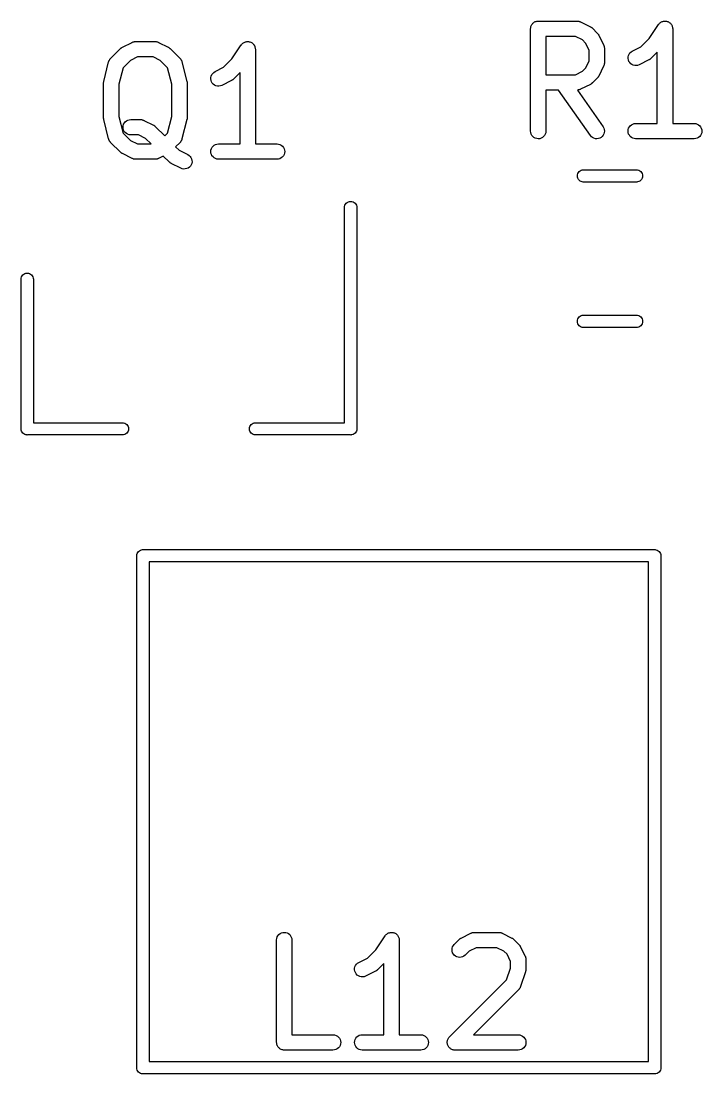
# Model space of a CAD drawing. Extents: x 85.9 to 159.2, y -122.9 to -78.6.
# Drawn here: x 100.31 to 106.96, y -88.96 to -78.68 of the extents above; entities that cross this region are included whole.
import ezdxf

# ---------------------------------------------------------------- set-up
doc = ezdxf.new("R2010")
doc.units = 0
doc.header["$MEASUREMENT"] = 0
doc.layers.add('BLACK', color=7, linetype='CONTINUOUS')

msp = doc.modelspace()

# ---------------------------------------------------------------- linework, layer by layer
at = {"layer": 'BLACK', "linetype": 'CONTINUOUS'}
for p, q in [((105.287, -78.7513), (105.288, -78.7443)), ((105.287, -78.7518), (105.287, -78.7513)), ((105.287, -78.7519), (105.287, -78.7518)), ((105.287, -78.7524), (105.287, -78.7519)), ((105.287, -78.7519), (105.287, -78.7519)), ((105.287, -79.7524), (105.287, -78.7524)), ((105.288, -78.7373), (105.289, -78.737)), ((105.288, -78.7443), (105.288, -78.7373)), ((105.289, -78.7368), (105.291, -78.7301)), ((105.289, -78.737), (105.289, -78.7368)), ((105.291, -78.7301), (105.293, -78.7233)), ((105.293, -78.7228), (105.296, -78.7166)), ((105.293, -78.7231), (105.293, -78.7228)), ((105.293, -78.7233), (105.293, -78.7231)), ((105.296, -78.7166), (105.3, -78.7104)), ((105.3, -78.71), (105.305, -78.7046)), ((105.3, -78.7102), (105.3, -78.71)), ((105.3, -78.7104), (105.3, -78.7102)), ((105.305, -78.7046), (105.309, -78.6992)), ((105.309, -78.6988), (105.315, -78.6944)), ((105.309, -78.699), (105.309, -78.6988)), ((105.309, -78.6992), (105.309, -78.699)), ((105.315, -78.6944), (105.32, -78.6899)), ((105.32, -78.6899), (105.321, -78.6898)), ((105.321, -78.6896), (105.327, -78.6864)), ((105.321, -78.6898), (105.321, -78.6896)), ((105.327, -78.6864), (105.333, -78.683)), ((105.333, -78.683), (105.334, -78.683)), ((105.334, -78.6828), (105.341, -78.6808)), ((105.334, -78.683), (105.334, -78.6828)), ((105.341, -78.6808), (105.347, -78.6788)), ((105.347, -78.6788), (105.348, -78.6788)), ((105.348, -78.6787), (105.355, -78.6781)), ((105.348, -78.6788), (105.348, -78.6787)), ((105.355, -78.6781), (105.362, -78.6774)), ((105.362, -78.6774), (105.743, -78.6774)), ((105.743, -78.6774), (105.744, -78.6774)), ((105.744, -78.6774), (105.746, -78.6776)), ((105.746, -78.6776), (105.748, -78.6776)), ((105.748, -78.6776), (105.753, -78.6784)), ((105.753, -78.6784), (105.758, -78.679)), ((105.758, -78.679), (105.761, -78.6797)), ((105.761, -78.6797), (105.763, -78.6801)), ((105.763, -78.6801), (105.768, -78.6819)), ((105.768, -78.6819), (105.772, -78.6834)), ((105.772, -78.6834), (105.774, -78.6845)), ((105.774, -78.6845), (105.776, -78.6853)), ((105.776, -78.6853), (105.872, -78.7329)), ((105.872, -78.7329), (105.873, -78.7334)), ((105.873, -78.7334), (105.876, -78.7357)), ((105.876, -78.7357), (105.88, -78.7377)), ((105.88, -78.7377), (105.882, -78.7397)), ((105.882, -78.7397), (105.885, -78.7414)), ((105.885, -78.7414), (105.888, -78.7443)), ((105.888, -78.7443), (105.891, -78.747)), ((105.891, -78.747), (105.939, -78.7946)), ((106.446, -78.8475), (106.538, -78.7108)), ((106.538, -78.7099), (106.543, -78.7045)), ((106.538, -78.71), (106.538, -78.7099)), ((106.538, -78.7108), (106.538, -78.71)), ((106.538, -78.71), (106.538, -78.71)), ((106.538, -78.71), (106.538, -78.71)), ((106.543, -78.7045), (106.548, -78.6988)), ((106.548, -78.6987), (106.553, -78.6942)), ((106.548, -78.6988), (106.548, -78.6987)), ((106.548, -78.6988), (106.548, -78.6988)), ((106.553, -78.6942), (106.559, -78.6896)), ((106.559, -78.6896), (106.566, -78.6861)), ((106.559, -78.6896), (106.559, -78.6896)), ((106.559, -78.6896), (106.559, -78.6896)), ((106.566, -78.6861), (106.572, -78.6828)), ((106.572, -78.6828), (106.579, -78.6808)), ((106.572, -78.6828), (106.572, -78.6828)), ((106.572, -78.6828), (106.572, -78.6828)), ((106.579, -78.6808), (106.586, -78.6787)), ((106.586, -78.6787), (106.593, -78.6781)), ((106.586, -78.6787), (106.586, -78.6787)), ((106.586, -78.6787), (106.586, -78.6787)), ((106.593, -78.6781), (106.601, -78.6774)), ((106.601, -78.6774), (106.601, -78.6774)), ((106.601, -78.6774), (106.608, -78.6781)), ((106.601, -78.6774), (106.601, -78.6774)), ((106.608, -78.6781), (106.615, -78.6789)), ((106.615, -78.6789), (106.615, -78.6789)), ((106.615, -78.6789), (106.615, -78.6789)), ((106.615, -78.6789), (106.622, -78.681)), ((106.622, -78.681), (106.629, -78.6832)), ((106.629, -78.6832), (106.629, -78.6833)), ((106.629, -78.6833), (106.629, -78.6833)), ((106.629, -78.6833), (106.635, -78.6866)), ((106.635, -78.6866), (106.642, -78.6902)), ((106.642, -78.6902), (106.642, -78.6902)), ((106.642, -78.6902), (106.642, -78.6903)), ((106.642, -78.6903), (106.647, -78.6946)), ((106.647, -78.6946), (106.653, -78.6995)), ((106.653, -78.6995), (106.653, -78.6996)), ((106.653, -78.6996), (106.653, -78.6996)), ((106.653, -78.6996), (106.658, -78.7052)), ((106.658, -78.7052), (106.662, -78.7109)), ((106.662, -78.7109), (106.662, -78.7109)), ((106.662, -78.7109), (106.663, -78.711)), ((106.663, -78.711), (106.666, -78.7174)), ((106.666, -78.7174), (106.669, -78.7238)), ((106.669, -78.7238), (106.669, -78.7239)), ((106.669, -78.7239), (106.669, -78.7239)), ((106.669, -78.7239), (106.671, -78.7306)), ((106.671, -78.7306), (106.674, -78.7378)), ((106.674, -78.7378), (106.674, -78.7379)), ((106.674, -78.7379), (106.674, -78.7379)), ((106.674, -78.7379), (106.674, -78.7452)), ((106.674, -78.7452), (106.675, -78.7524)), ((106.675, -78.7524), (106.675, -79.6774)), ((105.437, -78.8274), (105.437, -79.2012)), ((105.725, -78.8274), (105.437, -78.8274)), ((105.794, -78.8616), (105.725, -78.8274)), ((105.824, -78.892), (105.794, -78.8616)), ((105.939, -78.7946), (105.939, -78.7953)), ((105.939, -78.7953), (105.942, -78.7986)), ((105.942, -78.7986), (105.945, -78.8017)), ((105.945, -78.8017), (105.947, -78.8043)), ((105.947, -78.8043), (105.949, -78.8068)), ((105.949, -78.8068), (105.951, -78.8105)), ((105.951, -78.8105), (105.953, -78.8141)), ((105.953, -78.8141), (106, -78.9093)), ((106.365, -78.9288), (106.446, -78.8475)), ((101.185, -79.0422), (101.28, -78.947)), ((101.28, -78.947), (101.281, -78.9462)), ((101.281, -78.9462), (101.284, -78.9436)), ((101.284, -78.9436), (101.287, -78.9407)), ((101.287, -78.9407), (101.29, -78.939)), ((101.29, -78.939), (101.292, -78.9371)), ((101.292, -78.9371), (101.296, -78.9352)), ((101.296, -78.9352), (101.3, -78.9329)), ((101.3, -78.9329), (101.395, -78.8853)), ((101.395, -78.8853), (101.396, -78.8848)), ((101.396, -78.8848), (101.398, -78.8841)), ((101.398, -78.8841), (101.4, -78.883)), ((101.4, -78.883), (101.405, -78.8816)), ((101.405, -78.8816), (101.41, -78.8798)), ((101.41, -78.8798), (101.412, -78.8794)), ((101.412, -78.8794), (101.414, -78.8788)), ((101.414, -78.8788), (101.419, -78.8783)), ((101.419, -78.8783), (101.424, -78.8775)), ((101.424, -78.8775), (101.426, -78.8776)), ((101.426, -78.8776), (101.429, -78.8774)), ((101.429, -78.8774), (101.619, -78.8774)), ((101.619, -78.8774), (101.62, -78.8774)), ((101.62, -78.8774), (101.622, -78.8776)), ((101.622, -78.8776), (101.624, -78.8776)), ((101.624, -78.8776), (101.63, -78.8784)), ((101.63, -78.8784), (101.635, -78.879)), ((101.635, -78.879), (101.637, -78.8797)), ((101.637, -78.8797), (101.639, -78.8801)), ((101.639, -78.8801), (101.644, -78.8819)), ((101.644, -78.8819), (101.649, -78.8834)), ((101.649, -78.8834), (101.651, -78.8845)), ((101.651, -78.8845), (101.653, -78.8853)), ((101.653, -78.8853), (101.748, -78.9329)), ((101.748, -78.9329), (101.749, -78.9334)), ((101.749, -78.9334), (101.752, -78.9357)), ((101.752, -78.9357), (101.756, -78.9377)), ((101.756, -78.9377), (101.758, -78.9397)), ((101.758, -78.9397), (101.761, -78.9414)), ((101.761, -78.9414), (101.764, -78.9443)), ((101.764, -78.9443), (101.767, -78.947)), ((101.767, -78.947), (101.863, -79.0422)), ((102.37, -79.0475), (102.461, -78.9108)), ((102.461, -78.9108), (102.462, -78.91)), ((102.462, -78.9099), (102.467, -78.9043)), ((102.462, -78.91), (102.462, -78.9099)), ((102.462, -78.91), (102.462, -78.91)), ((102.462, -78.91), (102.462, -78.91)), ((102.467, -78.9043), (102.471, -78.8988)), ((102.471, -78.8987), (102.477, -78.894)), ((102.471, -78.8988), (102.471, -78.8987)), ((102.471, -78.8988), (102.471, -78.8988)), ((102.477, -78.894), (102.483, -78.8896)), ((102.483, -78.8896), (102.49, -78.886)), ((102.483, -78.8896), (102.483, -78.8896)), ((102.483, -78.8896), (102.483, -78.8896)), ((102.49, -78.886), (102.496, -78.8828)), ((102.496, -78.8828), (102.503, -78.8807)), ((102.496, -78.8828), (102.496, -78.8828)), ((102.496, -78.8828), (102.496, -78.8828)), ((102.503, -78.8807), (102.51, -78.8787)), ((102.51, -78.8787), (102.517, -78.878)), ((102.51, -78.8787), (102.51, -78.8787)), ((102.51, -78.8787), (102.51, -78.8787)), ((102.517, -78.878), (102.524, -78.8774)), ((102.524, -78.8774), (102.524, -78.8774)), ((102.524, -78.8774), (102.532, -78.8782)), ((102.524, -78.8774), (102.524, -78.8774)), ((102.532, -78.8782), (102.539, -78.8789)), ((102.539, -78.8789), (102.539, -78.8789)), ((102.539, -78.8789), (102.539, -78.8789)), ((102.539, -78.8789), (102.546, -78.8812)), ((102.546, -78.8812), (102.553, -78.8832)), ((102.553, -78.8832), (102.553, -78.8833)), ((102.553, -78.8833), (102.553, -78.8833)), ((102.553, -78.8833), (102.56, -78.8868)), ((102.56, -78.8868), (102.566, -78.8902)), ((102.566, -78.8902), (102.566, -78.8902)), ((102.566, -78.8902), (102.566, -78.8903)), ((102.566, -78.8903), (102.571, -78.8949)), ((102.571, -78.8949), (102.577, -78.8995)), ((102.577, -78.8995), (102.577, -78.8996)), ((102.577, -78.8996), (102.577, -78.8996)), ((102.577, -78.8996), (102.582, -78.9056)), ((102.582, -78.9056), (102.586, -78.9109)), ((102.586, -78.9109), (102.586, -78.9109)), ((102.586, -78.9109), (102.586, -78.911)), ((102.586, -78.911), (102.59, -78.9179)), ((102.59, -78.9179), (102.593, -78.9238)), ((102.593, -78.9238), (102.593, -78.9239)), ((102.593, -78.9239), (102.593, -78.9239)), ((102.593, -78.9239), (102.595, -78.931)), ((102.595, -78.931), (102.597, -78.9378)), ((102.597, -78.9378), (102.597, -78.9379)), ((102.597, -78.9379), (102.597, -78.9379)), ((102.597, -78.9379), (102.598, -78.945)), ((102.598, -78.945), (102.599, -78.9524)), ((102.599, -78.9524), (102.599, -79.8774)), ((105.858, -78.9606), (105.824, -78.892)), ((105.858, -79.068), (105.858, -78.9606)), ((106, -78.9093), (106.001, -78.9103)), ((106.001, -78.9103), (106.002, -78.9123)), ((106.002, -78.9123), (106.003, -78.9143)), ((106.003, -78.9143), (106.004, -78.9192)), ((106.004, -78.9192), (106.006, -78.924)), ((106.006, -78.924), (106.006, -78.9262)), ((106.006, -78.9262), (106.007, -78.9283)), ((106.007, -78.9283), (106.007, -78.9334)), ((106.007, -78.9334), (106.008, -78.9385)), ((106.008, -78.9385), (106.008, -78.9407)), ((106.008, -78.9407), (106.008, -78.9429)), ((106.008, -78.9429), (106.008, -79.0857)), ((106.268, -78.9788), (106.281, -78.971)), ((106.281, -78.971), (106.365, -78.9288)), ((101.166, -79.076), (101.167, -79.0713)), ((101.167, -79.0713), (101.169, -79.0664)), ((101.169, -79.0664), (101.17, -79.0644)), ((101.17, -79.0644), (101.171, -79.0623)), ((101.171, -79.0623), (101.173, -79.058)), ((101.173, -79.058), (101.176, -79.0535)), ((101.176, -79.0535), (101.177, -79.0518)), ((101.177, -79.0518), (101.178, -79.0499)), ((101.178, -79.0499), (101.182, -79.0461)), ((101.182, -79.0461), (101.185, -79.0422)), ((101.378, -79.0616), (101.306, -79.1336)), ((101.446, -79.0274), (101.378, -79.0616)), ((101.601, -79.0274), (101.446, -79.0274)), ((101.67, -79.0616), (101.601, -79.0274)), ((101.742, -79.1336), (101.67, -79.0616)), ((101.863, -79.0422), (101.863, -79.0429)), ((101.863, -79.0429), (101.866, -79.0469)), ((101.866, -79.0469), (101.87, -79.0507)), ((101.87, -79.0507), (101.871, -79.0526)), ((101.871, -79.0526), (101.872, -79.0544)), ((101.872, -79.0544), (101.875, -79.0589)), ((101.875, -79.0589), (101.877, -79.0633)), ((101.877, -79.0633), (101.878, -79.0654)), ((101.878, -79.0654), (101.879, -79.0674)), ((101.879, -79.0674), (101.881, -79.0723)), ((101.881, -79.0723), (101.882, -79.077)), ((102.289, -79.1288), (102.37, -79.0475)), ((105.824, -79.1365), (105.858, -79.068)), ((106.239, -79.043), (106.24, -79.0284)), ((106.242, -79.0575), (106.239, -79.043)), ((106.24, -79.0284), (106.243, -79.0141)), ((106.247, -79.0712), (106.242, -79.0575)), ((106.243, -79.0141), (106.249, -79.0008)), ((106.255, -79.0836), (106.247, -79.0712)), ((106.249, -79.0008), (106.258, -78.9889)), ((106.258, -78.9889), (106.268, -78.9788)), ((106.443, -79.0576), (106.348, -79.1052)), ((106.447, -79.0553), (106.443, -79.0576)), ((106.45, -79.0534), (106.447, -79.0553)), ((106.453, -79.0514), (106.45, -79.0534)), ((106.455, -79.0498), (106.453, -79.0514)), ((106.459, -79.0469), (106.455, -79.0498)), ((106.462, -79.0442), (106.459, -79.0469)), ((106.463, -79.0435), (106.462, -79.0442)), ((106.525, -78.9811), (106.463, -79.0435)), ((106.525, -79.6774), (106.525, -78.9811)), ((101.118, -79.2675), (101.165, -79.077)), ((101.165, -79.077), (101.166, -79.076)), ((101.306, -79.1336), (101.265, -79.2949)), ((101.782, -79.2949), (101.742, -79.1336)), ((101.882, -79.077), (101.93, -79.2675)), ((102.192, -79.1788), (102.205, -79.171)), ((102.205, -79.171), (102.289, -79.1288)), ((105.725, -79.2012), (105.794, -79.1669)), ((105.794, -79.1669), (105.824, -79.1365)), ((106, -79.1193), (105.953, -79.2145)), ((106.001, -79.1172), (106, -79.1193)), ((106.002, -79.1153), (106.001, -79.1172)), ((106.004, -79.1104), (106.002, -79.1153)), ((106.006, -79.1056), (106.004, -79.1104)), ((106.007, -79.1013), (106.006, -79.1034)), ((106.006, -79.1034), (106.006, -79.1056)), ((106.008, -79.0912), (106.007, -79.0962)), ((106.007, -79.0962), (106.007, -79.1013)), ((106.008, -79.0857), (106.008, -79.0868)), ((106.008, -79.0868), (106.008, -79.089)), ((106.008, -79.089), (106.008, -79.0912)), ((106.265, -79.0943), (106.255, -79.0836)), ((106.277, -79.1029), (106.265, -79.0943)), ((106.29, -79.109), (106.277, -79.1029)), ((106.304, -79.1124), (106.29, -79.109)), ((106.319, -79.113), (106.304, -79.1124)), ((106.333, -79.1107), (106.319, -79.113)), ((106.347, -79.1056), (106.333, -79.1107)), ((106.348, -79.1052), (106.347, -79.1056)), ((101.116, -79.2761), (101.117, -79.2701)), ((101.116, -79.282), (101.116, -79.2761)), ((101.117, -79.2701), (101.118, -79.2688)), ((101.118, -79.2688), (101.118, -79.2675)), ((101.93, -79.2675), (101.93, -79.2685)), ((101.93, -79.2685), (101.93, -79.2699)), ((101.93, -79.2699), (101.931, -79.2711)), ((101.931, -79.2711), (101.931, -79.2771)), ((101.931, -79.2771), (101.932, -79.283)), ((102.163, -79.243), (102.164, -79.2284)), ((102.166, -79.2575), (102.163, -79.243)), ((102.164, -79.2284), (102.167, -79.2141)), ((102.171, -79.2712), (102.166, -79.2575)), ((102.167, -79.2141), (102.173, -79.2008)), ((102.178, -79.2836), (102.171, -79.2712)), ((102.173, -79.2008), (102.182, -79.1889)), ((102.182, -79.1889), (102.192, -79.1788)), ((102.367, -79.2576), (102.272, -79.3052)), ((102.37, -79.2553), (102.367, -79.2576)), ((102.374, -79.2534), (102.37, -79.2553)), ((102.377, -79.2514), (102.374, -79.2534)), ((102.379, -79.2498), (102.377, -79.2514)), ((102.382, -79.2469), (102.379, -79.2498)), ((102.386, -79.2442), (102.382, -79.2469)), ((102.449, -79.1811), (102.386, -79.2435)), ((102.386, -79.2435), (102.386, -79.2442)), ((102.449, -79.8774), (102.449, -79.1811)), ((105.437, -79.2012), (105.725, -79.2012)), ((105.939, -79.234), (105.891, -79.2816)), ((105.941, -79.2307), (105.939, -79.234)), ((105.944, -79.2277), (105.941, -79.2307)), ((105.946, -79.2251), (105.944, -79.2277)), ((105.948, -79.2227), (105.946, -79.2251)), ((105.95, -79.219), (105.948, -79.2227)), ((105.952, -79.2154), (105.95, -79.219)), ((105.953, -79.2145), (105.952, -79.2154)), ((101.115, -79.2847), (101.116, -79.2833)), ((101.115, -79.2857), (101.115, -79.2847)), ((101.115, -79.619), (101.115, -79.2857)), ((101.116, -79.2833), (101.116, -79.282)), ((101.265, -79.2949), (101.265, -79.6098)), ((101.782, -79.6098), (101.782, -79.2949)), ((101.932, -79.283), (101.932, -79.2844)), ((101.932, -79.2844), (101.932, -79.2857)), ((101.932, -79.2857), (101.932, -79.619)), ((102.188, -79.2943), (102.178, -79.2836)), ((102.2, -79.3029), (102.188, -79.2943)), ((102.214, -79.309), (102.2, -79.3029)), ((102.228, -79.3124), (102.214, -79.309)), ((102.242, -79.313), (102.228, -79.3124)), ((102.257, -79.3107), (102.242, -79.313)), ((102.271, -79.3056), (102.257, -79.3107)), ((102.272, -79.3052), (102.271, -79.3056)), ((105.561, -79.3512), (105.437, -79.3512)), ((105.437, -79.3512), (105.437, -79.7524)), ((105.872, -79.7954), (105.561, -79.3512)), ((105.745, -79.351), (105.744, -79.3511)), ((105.744, -79.3511), (105.995, -79.7094)), ((105.747, -79.3511), (105.745, -79.351)), ((105.752, -79.3503), (105.747, -79.3511)), ((105.757, -79.3498), (105.752, -79.3503)), ((105.76, -79.3491), (105.757, -79.3498)), ((105.762, -79.3488), (105.76, -79.3491)), ((105.767, -79.347), (105.762, -79.3488)), ((105.771, -79.3455), (105.767, -79.347)), ((105.773, -79.3445), (105.771, -79.3455)), ((105.775, -79.3437), (105.773, -79.3445)), ((105.776, -79.3433), (105.775, -79.3437)), ((105.872, -79.2957), (105.776, -79.3433)), ((105.875, -79.2934), (105.872, -79.2957)), ((105.879, -79.2915), (105.875, -79.2934)), ((105.881, -79.2895), (105.879, -79.2915)), ((105.884, -79.2879), (105.881, -79.2895)), ((105.887, -79.285), (105.884, -79.2879)), ((105.89, -79.2823), (105.887, -79.285)), ((105.891, -79.2816), (105.89, -79.2823)), ((101.116, -79.6204), (101.115, -79.619)), ((101.116, -79.6217), (101.116, -79.6204)), ((101.116, -79.6276), (101.116, -79.6217)), ((101.117, -79.6336), (101.116, -79.6276)), ((101.117, -79.6349), (101.117, -79.6336)), ((101.117, -79.6362), (101.117, -79.6349)), ((101.118, -79.6372), (101.117, -79.6362)), ((101.165, -79.8277), (101.118, -79.6372)), ((101.265, -79.6098), (101.306, -79.7712)), ((101.307, -79.6992), (101.312, -79.6852)), ((101.312, -79.6852), (101.319, -79.6723)), ((101.319, -79.6723), (101.328, -79.6611)), ((101.328, -79.6611), (101.339, -79.6518)), ((101.339, -79.6518), (101.352, -79.6449)), ((101.352, -79.6449), (101.366, -79.6407)), ((101.366, -79.6407), (101.381, -79.6393)), ((101.381, -79.6393), (101.476, -79.6393)), ((101.476, -79.6393), (101.477, -79.6393)), ((101.477, -79.6393), (101.479, -79.6395)), ((101.479, -79.6395), (101.482, -79.6395)), ((101.482, -79.6395), (101.487, -79.6404)), ((101.487, -79.6404), (101.492, -79.6409)), ((101.492, -79.6409), (101.494, -79.6416)), ((101.494, -79.6416), (101.496, -79.642)), ((101.496, -79.642), (101.501, -79.6438)), ((101.501, -79.6438), (101.506, -79.6453)), ((101.506, -79.6453), (101.508, -79.6464)), ((101.508, -79.6464), (101.51, -79.6472)), ((101.51, -79.6472), (101.605, -79.6948)), ((101.742, -79.7712), (101.782, -79.6098)), ((101.93, -79.6372), (101.882, -79.8277)), ((101.931, -79.6346), (101.93, -79.6359)), ((101.93, -79.6359), (101.93, -79.6372)), ((101.932, -79.6228), (101.931, -79.6287)), ((101.931, -79.6287), (101.931, -79.6346)), ((101.932, -79.619), (101.932, -79.6201)), ((101.932, -79.6201), (101.932, -79.6214)), ((101.932, -79.6214), (101.932, -79.6228)), ((106.261, -79.6992), (106.273, -79.6899)), ((106.273, -79.6899), (106.286, -79.683)), ((106.286, -79.683), (106.3, -79.6788)), ((106.3, -79.6788), (106.314, -79.6774)), ((106.314, -79.6774), (106.525, -79.6774)), ((106.675, -79.6774), (106.886, -79.6774)), ((106.886, -79.6774), (106.887, -79.6774)), ((106.887, -79.6774), (106.901, -79.679)), ((106.901, -79.679), (106.915, -79.6834)), ((106.915, -79.6834), (106.928, -79.6905)), ((106.928, -79.6905), (106.939, -79.6999)), ((101.306, -79.7138), (101.307, -79.6992)), ((101.307, -79.7283), (101.306, -79.7138)), ((101.306, -79.7712), (101.378, -79.8431)), ((101.311, -79.7424), (101.307, -79.7283)), ((101.318, -79.7554), (101.311, -79.7424)), ((101.327, -79.7668), (101.318, -79.7554)), ((101.339, -79.7762), (101.327, -79.7668)), ((101.351, -79.7832), (101.339, -79.7762)), ((101.365, -79.7876), (101.351, -79.7832)), ((101.38, -79.7893), (101.365, -79.7876)), ((101.381, -79.7893), (101.38, -79.7893)), ((101.458, -79.7893), (101.381, -79.7893)), ((101.527, -79.8235), (101.458, -79.7893)), ((101.605, -79.6948), (101.606, -79.6953)), ((101.606, -79.6953), (101.609, -79.6976)), ((101.609, -79.6976), (101.613, -79.6996)), ((101.613, -79.6996), (101.616, -79.7016)), ((101.616, -79.7016), (101.618, -79.7033)), ((101.618, -79.7033), (101.621, -79.7062)), ((101.621, -79.7062), (101.624, -79.7089)), ((101.624, -79.7089), (101.714, -79.7987)), ((101.714, -79.7987), (101.742, -79.7712)), ((105.288, -79.7669), (105.287, -79.7524)), ((105.293, -79.781), (105.288, -79.7669)), ((105.299, -79.7939), (105.293, -79.781)), ((105.309, -79.8052), (105.299, -79.7939)), ((105.424, -79.7948), (105.414, -79.806)), ((105.431, -79.7819), (105.424, -79.7948)), ((105.435, -79.768), (105.431, -79.7819)), ((105.437, -79.7534), (105.435, -79.768)), ((105.437, -79.7524), (105.437, -79.7534)), ((105.996, -79.7932), (105.987, -79.8047)), ((105.995, -79.7094), (105.995, -79.7102)), ((105.995, -79.7102), (106.002, -79.7231)), ((106.003, -79.7802), (105.996, -79.7932)), ((106.002, -79.7231), (106.007, -79.7371)), ((106.007, -79.7662), (106.003, -79.7802)), ((106.007, -79.7371), (106.008, -79.7516)), ((106.008, -79.7516), (106.007, -79.7662)), ((106.239, -79.7519), (106.241, -79.7373)), ((106.241, -79.7664), (106.239, -79.7519)), ((106.241, -79.7373), (106.245, -79.7233)), ((106.245, -79.7805), (106.241, -79.7664)), ((106.245, -79.7233), (106.252, -79.7104)), ((106.252, -79.7934), (106.245, -79.7805)), ((106.252, -79.7104), (106.261, -79.6992)), ((106.261, -79.8049), (106.252, -79.7934)), ((106.939, -79.6999), (106.948, -79.7113)), ((106.948, -79.7943), (106.939, -79.8056)), ((106.948, -79.7113), (106.955, -79.7243)), ((106.955, -79.7814), (106.948, -79.7943)), ((106.955, -79.7243), (106.959, -79.7383)), ((106.959, -79.7675), (106.955, -79.7814)), ((106.959, -79.7383), (106.961, -79.7529)), ((106.961, -79.7529), (106.959, -79.7675)), ((101.167, -79.8325), (101.165, -79.8277)), ((101.168, -79.8374), (101.167, -79.8325)), ((101.169, -79.8394), (101.168, -79.8374)), ((101.17, -79.8415), (101.169, -79.8394)), ((101.173, -79.8459), (101.17, -79.8415)), ((101.175, -79.8504), (101.173, -79.8459)), ((101.177, -79.8521), (101.175, -79.8504)), ((101.178, -79.8541), (101.177, -79.8521)), ((101.181, -79.8578), (101.178, -79.8541)), ((101.184, -79.8618), (101.181, -79.8578)), ((101.185, -79.8626), (101.184, -79.8618)), ((101.28, -79.9578), (101.185, -79.8626)), ((101.378, -79.8431), (101.446, -79.8774)), ((101.446, -79.8774), (101.581, -79.8774)), ((101.581, -79.8774), (101.527, -79.8235)), ((101.863, -79.8626), (101.82, -79.9048)), ((101.866, -79.8586), (101.863, -79.8626)), ((101.869, -79.8549), (101.866, -79.8586)), ((101.87, -79.853), (101.869, -79.8549)), ((101.872, -79.8512), (101.87, -79.853)), ((101.874, -79.8468), (101.872, -79.8512)), ((101.877, -79.8424), (101.874, -79.8468)), ((101.878, -79.8403), (101.877, -79.8424)), ((101.879, -79.8383), (101.878, -79.8403)), ((101.88, -79.8335), (101.879, -79.8383)), ((101.882, -79.8287), (101.88, -79.8335)), ((101.882, -79.8277), (101.882, -79.8287)), ((102.185, -79.8992), (102.197, -79.8899)), ((102.197, -79.8899), (102.21, -79.883)), ((102.21, -79.883), (102.224, -79.8788)), ((102.224, -79.8788), (102.238, -79.8774)), ((102.238, -79.8774), (102.449, -79.8774)), ((102.599, -79.8774), (102.81, -79.8774)), ((102.81, -79.8774), (102.811, -79.8774)), ((102.811, -79.8774), (102.825, -79.879)), ((102.825, -79.879), (102.839, -79.8834)), ((102.839, -79.8834), (102.852, -79.8905)), ((102.852, -79.8905), (102.863, -79.8999)), ((105.32, -79.8146), (105.309, -79.8052)), ((105.333, -79.8215), (105.32, -79.8146)), ((105.347, -79.8258), (105.333, -79.8215)), ((105.361, -79.8274), (105.347, -79.8258)), ((105.376, -79.8261), (105.361, -79.8274)), ((105.39, -79.8219), (105.376, -79.8261)), ((105.403, -79.8151), (105.39, -79.8219)), ((105.414, -79.806), (105.403, -79.8151)), ((105.881, -79.8065), (105.872, -79.7954)), ((105.893, -79.8156), (105.881, -79.8065)), ((105.906, -79.8222), (105.893, -79.8156)), ((105.92, -79.8262), (105.906, -79.8222)), ((105.935, -79.8274), (105.92, -79.8262)), ((105.949, -79.8257), (105.935, -79.8274)), ((105.963, -79.8212), (105.949, -79.8257)), ((105.976, -79.8141), (105.963, -79.8212)), ((105.987, -79.8047), (105.976, -79.8141)), ((106.272, -79.8143), (106.261, -79.8049)), ((106.285, -79.8213), (106.272, -79.8143)), ((106.299, -79.8257), (106.285, -79.8213)), ((106.313, -79.8274), (106.299, -79.8257)), ((106.314, -79.8274), (106.313, -79.8274)), ((106.886, -79.8274), (106.314, -79.8274)), ((106.9, -79.826), (106.886, -79.8274)), ((106.914, -79.8217), (106.9, -79.826)), ((106.927, -79.8148), (106.914, -79.8217)), ((106.939, -79.8056), (106.927, -79.8148)), ((101.284, -79.9605), (101.28, -79.9578)), ((101.287, -79.9634), (101.284, -79.9605)), ((101.289, -79.9651), (101.287, -79.9634)), ((101.292, -79.9671), (101.289, -79.9651)), ((101.295, -79.9691), (101.292, -79.9671)), ((101.299, -79.9714), (101.295, -79.9691)), ((101.3, -79.9718), (101.299, -79.9714)), ((101.395, -80.0195), (101.3, -79.9718)), ((101.699, -79.996), (101.653, -80.0195)), ((101.756, -80.053), (101.699, -79.996)), ((101.82, -79.9048), (101.854, -79.9384)), ((101.854, -79.9384), (101.938, -79.9805)), ((101.938, -79.9805), (101.939, -79.981)), ((101.939, -79.981), (101.952, -79.989)), ((101.952, -79.989), (101.962, -79.9992)), ((101.962, -79.9992), (101.97, -80.0112)), ((102.163, -79.9519), (102.165, -79.9373)), ((102.164, -79.9664), (102.163, -79.9519)), ((102.169, -79.9805), (102.164, -79.9664)), ((102.165, -79.9373), (102.169, -79.9233)), ((102.169, -79.9233), (102.176, -79.9104)), ((102.175, -79.9934), (102.169, -79.9805)), ((102.185, -80.0049), (102.175, -79.9934)), ((102.176, -79.9104), (102.185, -79.8992)), ((102.872, -79.9943), (102.862, -80.0056)), ((102.863, -79.8999), (102.872, -79.9113)), ((102.872, -79.9113), (102.879, -79.9243)), ((102.879, -79.9814), (102.872, -79.9943)), ((102.879, -79.9243), (102.883, -79.9383)), ((102.883, -79.9675), (102.879, -79.9814)), ((102.883, -79.9383), (102.885, -79.9529)), ((102.885, -79.9529), (102.883, -79.9675)), ((101.397, -80.0203), (101.395, -80.0195)), ((101.399, -80.0213), (101.397, -80.0203)), ((101.404, -80.0229), (101.399, -80.0213)), ((101.409, -80.0247), (101.404, -80.0229)), ((101.411, -80.0251), (101.409, -80.0247)), ((101.413, -80.0257), (101.411, -80.0251)), ((101.418, -80.0263), (101.413, -80.0257)), ((101.423, -80.0272), (101.418, -80.0263)), ((101.425, -80.0271), (101.423, -80.0272)), ((101.428, -80.0274), (101.425, -80.0271)), ((101.429, -80.0274), (101.428, -80.0274)), ((101.619, -80.0274), (101.429, -80.0274)), ((101.621, -80.0272), (101.619, -80.0274)), ((101.623, -80.0273), (101.621, -80.0272)), ((101.629, -80.0265), (101.623, -80.0273)), ((101.634, -80.026), (101.629, -80.0265)), ((101.636, -80.0253), (101.634, -80.026)), ((101.638, -80.025), (101.636, -80.0253)), ((101.643, -80.0232), (101.638, -80.025)), ((101.648, -80.0217), (101.643, -80.0232)), ((101.65, -80.0207), (101.648, -80.0217)), ((101.652, -80.0199), (101.65, -80.0207)), ((101.653, -80.0195), (101.652, -80.0199)), ((101.76, -80.0557), (101.756, -80.053)), ((101.763, -80.0586), (101.76, -80.0557)), ((101.765, -80.0603), (101.763, -80.0586)), ((101.768, -80.0623), (101.765, -80.0603)), ((101.772, -80.0643), (101.768, -80.0623)), ((101.775, -80.0666), (101.772, -80.0643)), ((101.776, -80.0671), (101.775, -80.0666)), ((101.871, -80.1147), (101.776, -80.0671)), ((101.964, -80.094), (101.954, -80.1045)), ((101.972, -80.0816), (101.964, -80.094)), ((101.97, -80.0112), (101.976, -80.0246)), ((101.977, -80.068), (101.972, -80.0816)), ((101.976, -80.0246), (101.979, -80.039)), ((101.98, -80.0536), (101.977, -80.068)), ((101.979, -80.039), (101.98, -80.0536)), ((102.196, -80.0143), (102.185, -80.0049)), ((102.209, -80.0213), (102.196, -80.0143)), ((102.223, -80.0257), (102.209, -80.0213)), ((102.237, -80.0274), (102.223, -80.0257)), ((102.238, -80.0274), (102.237, -80.0274)), ((102.81, -80.0274), (102.238, -80.0274)), ((102.824, -80.026), (102.81, -80.0274)), ((102.838, -80.0217), (102.824, -80.026)), ((102.851, -80.0148), (102.838, -80.0217)), ((102.862, -80.0056), (102.851, -80.0148)), ((101.885, -80.1199), (101.871, -80.1147)), ((101.899, -80.1224), (101.885, -80.1199)), ((101.914, -80.1221), (101.899, -80.1224)), ((101.928, -80.1189), (101.914, -80.1221)), ((101.942, -80.1129), (101.928, -80.1189)), ((101.954, -80.1045), (101.942, -80.1129)), ((105.744, -80.19), (105.745, -80.1782)), ((105.745, -80.2018), (105.744, -80.19)), ((105.745, -80.1782), (105.748, -80.1669)), ((105.748, -80.2131), (105.745, -80.2018)), ((105.748, -80.1669), (105.754, -80.1565)), ((105.754, -80.1565), (105.761, -80.1474)), ((105.761, -80.1474), (105.77, -80.1399)), ((105.77, -80.1399), (105.781, -80.1343)), ((105.781, -80.1343), (105.792, -80.1309)), ((105.792, -80.1309), (105.801, -80.13)), ((105.801, -80.13), (106.324, -80.13)), ((106.324, -80.13), (106.333, -80.1309)), ((106.333, -80.1309), (106.344, -80.1343)), ((106.344, -80.1343), (106.355, -80.1399)), ((106.355, -80.1399), (106.364, -80.1474)), ((106.364, -80.1474), (106.371, -80.1565)), ((106.371, -80.1565), (106.377, -80.1669)), ((106.377, -80.1669), (106.38, -80.1782)), ((106.38, -80.2018), (106.377, -80.2131)), ((106.38, -80.1782), (106.381, -80.19)), ((106.381, -80.19), (106.38, -80.2018)), ((105.754, -80.2235), (105.748, -80.2131)), ((105.761, -80.2326), (105.754, -80.2235)), ((105.77, -80.2401), (105.761, -80.2326)), ((105.781, -80.2457), (105.77, -80.2401)), ((105.792, -80.2491), (105.781, -80.2457)), ((105.801, -80.25), (105.792, -80.2491)), ((106.324, -80.25), (105.801, -80.25)), ((106.333, -80.2491), (106.324, -80.25)), ((106.344, -80.2457), (106.333, -80.2491)), ((106.355, -80.2401), (106.344, -80.2457)), ((106.364, -80.2326), (106.355, -80.2401)), ((106.371, -80.2235), (106.364, -80.2326)), ((106.377, -80.2131), (106.371, -80.2235)), ((103.47, -80.4971), (103.471, -80.4882)), ((103.47, -82.6), (103.47, -80.4971)), ((103.471, -80.4882), (103.474, -80.4769)), ((103.474, -80.4769), (103.48, -80.4665)), ((103.48, -80.4665), (103.487, -80.4574)), ((103.487, -80.4574), (103.497, -80.4499)), ((103.497, -80.4499), (103.507, -80.4443)), ((103.507, -80.4443), (103.518, -80.4409)), ((103.518, -80.4409), (103.53, -80.4397)), ((103.53, -80.4397), (103.542, -80.4409)), ((103.542, -80.4409), (103.553, -80.4443)), ((103.553, -80.4443), (103.563, -80.4499)), ((103.563, -80.4499), (103.573, -80.4574)), ((103.573, -80.4574), (103.58, -80.4665)), ((103.58, -80.4665), (103.586, -80.4769)), ((103.586, -80.4769), (103.589, -80.4882)), ((103.589, -80.4882), (103.59, -80.4971)), ((103.59, -80.4971), (103.59, -82.6571)), ((100.31, -81.1971), (100.311, -81.1882)), ((100.31, -82.6571), (100.31, -81.1971)), ((100.311, -81.1882), (100.314, -81.1769)), ((100.314, -81.1769), (100.32, -81.1665)), ((100.32, -81.1665), (100.327, -81.1574)), ((100.327, -81.1574), (100.337, -81.1499)), ((100.337, -81.1499), (100.347, -81.1443)), ((100.347, -81.1443), (100.358, -81.1409)), ((100.358, -81.1409), (100.37, -81.1397)), ((100.37, -81.1397), (100.382, -81.1409)), ((100.382, -81.1409), (100.393, -81.1443)), ((100.393, -81.1443), (100.403, -81.1499)), ((100.403, -81.1499), (100.413, -81.1574)), ((100.413, -81.1574), (100.42, -81.1665)), ((100.42, -81.1665), (100.426, -81.1769)), ((100.426, -81.1769), (100.429, -81.1882)), ((100.429, -81.1882), (100.43, -81.1971)), ((100.43, -81.1971), (100.43, -82.6)), ((105.744, -81.61), (105.745, -81.5982)), ((105.745, -81.6218), (105.744, -81.61)), ((105.745, -81.5982), (105.748, -81.5869)), ((105.748, -81.6331), (105.745, -81.6218)), ((105.748, -81.5869), (105.754, -81.5765)), ((105.754, -81.6435), (105.748, -81.6331)), ((105.754, -81.5765), (105.761, -81.5674)), ((105.761, -81.6526), (105.754, -81.6435)), ((105.761, -81.5674), (105.77, -81.5599)), ((105.77, -81.5599), (105.781, -81.5543)), ((105.781, -81.5543), (105.792, -81.5509)), ((105.792, -81.5509), (105.801, -81.55)), ((105.801, -81.55), (106.324, -81.55)), ((106.324, -81.55), (106.333, -81.5509)), ((106.333, -81.5509), (106.344, -81.5543)), ((106.344, -81.5543), (106.355, -81.5599)), ((106.355, -81.5599), (106.364, -81.5674)), ((106.364, -81.5674), (106.371, -81.5765)), ((106.371, -81.6435), (106.364, -81.6526)), ((106.371, -81.5765), (106.377, -81.5869)), ((106.377, -81.6331), (106.371, -81.6435)), ((106.377, -81.5869), (106.38, -81.5982)), ((106.38, -81.6218), (106.377, -81.6331)), ((106.38, -81.5982), (106.381, -81.61)), ((106.381, -81.61), (106.38, -81.6218)), ((105.77, -81.6601), (105.761, -81.6526)), ((105.781, -81.6657), (105.77, -81.6601)), ((105.792, -81.6691), (105.781, -81.6657)), ((105.801, -81.67), (105.792, -81.6691)), ((106.324, -81.67), (105.801, -81.67)), ((106.333, -81.6691), (106.324, -81.67)), ((106.344, -81.6657), (106.333, -81.6691)), ((106.355, -81.6601), (106.344, -81.6657)), ((106.364, -81.6526), (106.355, -81.6601)), ((100.31, -82.66), (100.31, -82.6571)), ((100.311, -82.6718), (100.31, -82.66)), ((100.314, -82.6831), (100.311, -82.6718)), ((100.43, -82.6), (101.303, -82.6)), ((101.303, -82.6), (101.312, -82.6009)), ((101.312, -82.6009), (101.323, -82.6043)), ((101.323, -82.6043), (101.333, -82.6099)), ((101.333, -82.6099), (101.343, -82.6174)), ((101.343, -82.6174), (101.35, -82.6265)), ((101.35, -82.6265), (101.356, -82.6369)), ((101.356, -82.6369), (101.359, -82.6482)), ((101.359, -82.6718), (101.356, -82.6831)), ((101.359, -82.6482), (101.36, -82.66)), ((101.36, -82.66), (101.359, -82.6718)), ((102.54, -82.66), (102.541, -82.6482)), ((102.541, -82.6718), (102.54, -82.66)), ((102.541, -82.6482), (102.544, -82.6369)), ((102.544, -82.6831), (102.541, -82.6718)), ((102.544, -82.6369), (102.55, -82.6265)), ((102.55, -82.6265), (102.557, -82.6174)), ((102.557, -82.6174), (102.567, -82.6099)), ((102.567, -82.6099), (102.577, -82.6043)), ((102.577, -82.6043), (102.588, -82.6009)), ((102.588, -82.6009), (102.597, -82.6)), ((102.597, -82.6), (103.47, -82.6)), ((103.589, -82.6718), (103.586, -82.6831)), ((103.59, -82.66), (103.589, -82.6718)), ((103.59, -82.6571), (103.59, -82.66)), ((100.32, -82.6935), (100.314, -82.6831)), ((100.327, -82.7026), (100.32, -82.6935)), ((100.337, -82.7101), (100.327, -82.7026)), ((100.347, -82.7157), (100.337, -82.7101)), ((100.358, -82.7191), (100.347, -82.7157)), ((100.365, -82.7198), (100.358, -82.7191)), ((100.37, -82.7203), (100.365, -82.7198)), ((100.373, -82.72), (100.37, -82.7203)), ((101.303, -82.72), (100.373, -82.72)), ((101.312, -82.7191), (101.303, -82.72)), ((101.323, -82.7157), (101.312, -82.7191)), ((101.333, -82.7101), (101.323, -82.7157)), ((101.343, -82.7026), (101.333, -82.7101)), ((101.35, -82.6935), (101.343, -82.7026)), ((101.356, -82.6831), (101.35, -82.6935)), ((102.55, -82.6935), (102.544, -82.6831)), ((102.557, -82.7026), (102.55, -82.6935)), ((102.567, -82.7101), (102.557, -82.7026)), ((102.577, -82.7157), (102.567, -82.7101)), ((102.588, -82.7191), (102.577, -82.7157)), ((102.597, -82.72), (102.588, -82.7191)), ((103.527, -82.72), (102.597, -82.72)), ((103.53, -82.7203), (103.527, -82.72)), ((103.533, -82.72), (103.53, -82.7203)), ((103.542, -82.7191), (103.533, -82.72)), ((103.533, -82.72), (103.533, -82.72)), ((103.553, -82.7157), (103.542, -82.7191)), ((103.563, -82.7101), (103.553, -82.7157)), ((103.573, -82.7026), (103.563, -82.7101)), ((103.58, -82.6935), (103.573, -82.7026)), ((103.586, -82.6831), (103.58, -82.6935)), ((101.44, -83.9), (101.441, -83.8882)), ((101.44, -83.903), (101.44, -83.9)), ((101.44, -88.8971), (101.44, -83.903)), ((101.441, -83.8882), (101.444, -83.8769)), ((101.444, -83.8769), (101.45, -83.8665)), ((101.45, -83.8665), (101.457, -83.8574)), ((101.457, -83.8574), (101.467, -83.8499)), ((101.467, -83.8499), (101.477, -83.8443)), ((101.477, -83.8443), (101.488, -83.8409)), ((101.488, -83.8409), (101.497, -83.84)), ((101.497, -83.84), (101.5, -83.8397)), ((101.497, -83.84), (101.497, -83.84)), ((101.5, -83.8397), (101.503, -83.84)), ((101.503, -83.84), (106.497, -83.84)), ((106.497, -83.84), (106.5, -83.8397)), ((106.5, -83.8397), (106.503, -83.84)), ((106.503, -83.84), (106.503, -83.84)), ((106.503, -83.84), (106.512, -83.8409)), ((106.512, -83.8409), (106.523, -83.8443)), ((106.523, -83.8443), (106.533, -83.8499)), ((106.533, -83.8499), (106.543, -83.8574)), ((106.543, -83.8574), (106.55, -83.8665)), ((106.55, -83.8665), (106.556, -83.8769)), ((106.556, -83.8769), (106.559, -83.8882)), ((106.559, -83.8882), (106.56, -83.9)), ((106.56, -83.9), (106.56, -83.9029)), ((106.56, -83.9029), (106.56, -88.8971)), ((101.56, -83.96), (101.56, -88.84)), ((106.44, -83.96), (101.56, -83.96)), ((106.44, -88.84), (106.44, -83.96)), ((102.812, -87.6228), (102.819, -87.61)), ((102.819, -87.61), (102.828, -87.5988)), ((102.828, -87.5988), (102.84, -87.5896)), ((102.84, -87.5896), (102.853, -87.5828)), ((102.853, -87.5828), (102.867, -87.5787)), ((102.867, -87.5787), (102.881, -87.5774)), ((102.881, -87.5774), (102.896, -87.5789)), ((102.896, -87.5789), (102.91, -87.5832)), ((102.91, -87.5832), (102.923, -87.5902)), ((102.923, -87.5902), (102.934, -87.5995)), ((102.934, -87.5995), (102.943, -87.6109)), ((103.866, -87.6108), (103.867, -87.61)), ((103.867, -87.6099), (103.871, -87.6043)), ((103.867, -87.61), (103.867, -87.6099)), ((103.867, -87.61), (103.867, -87.61)), ((103.867, -87.61), (103.867, -87.61)), ((103.871, -87.6043), (103.876, -87.5988)), ((103.876, -87.5987), (103.882, -87.594)), ((103.876, -87.5988), (103.876, -87.5987)), ((103.876, -87.5988), (103.876, -87.5988)), ((103.882, -87.594), (103.888, -87.5896)), ((103.888, -87.5896), (103.894, -87.586)), ((103.888, -87.5896), (103.888, -87.5896)), ((103.888, -87.5896), (103.888, -87.5896)), ((103.894, -87.586), (103.9, -87.5828)), ((103.9, -87.5828), (103.901, -87.5828)), ((103.901, -87.5828), (103.908, -87.5807)), ((103.901, -87.5828), (103.901, -87.5828)), ((103.908, -87.5807), (103.915, -87.5787)), ((103.915, -87.5787), (103.922, -87.578)), ((103.915, -87.5787), (103.915, -87.5787)), ((103.915, -87.5787), (103.915, -87.5787)), ((103.922, -87.578), (103.929, -87.5774)), ((103.929, -87.5774), (103.929, -87.5774)), ((103.929, -87.5774), (103.937, -87.5782)), ((103.929, -87.5774), (103.929, -87.5774)), ((103.937, -87.5782), (103.944, -87.5789)), ((103.944, -87.5789), (103.944, -87.5789)), ((103.944, -87.5789), (103.944, -87.5789)), ((103.944, -87.5789), (103.951, -87.5812)), ((103.951, -87.5812), (103.958, -87.5832)), ((103.958, -87.5832), (103.958, -87.5833)), ((103.958, -87.5833), (103.958, -87.5833)), ((103.958, -87.5833), (103.964, -87.5868)), ((103.964, -87.5868), (103.971, -87.5902)), ((103.971, -87.5902), (103.971, -87.5902)), ((103.971, -87.5902), (103.971, -87.5903)), ((103.971, -87.5903), (103.976, -87.5949)), ((103.976, -87.5949), (103.982, -87.5995)), ((103.982, -87.5995), (103.982, -87.5996)), ((103.982, -87.5996), (103.982, -87.5996)), ((103.982, -87.5996), (103.987, -87.6056)), ((103.987, -87.6056), (103.991, -87.6109)), ((104.609, -87.6329), (104.705, -87.5853)), ((104.705, -87.5848), (104.708, -87.5841)), ((104.705, -87.5853), (104.705, -87.5848)), ((104.708, -87.5841), (104.71, -87.583)), ((104.71, -87.583), (104.714, -87.5816)), ((104.714, -87.5816), (104.719, -87.5798)), ((104.719, -87.5798), (104.721, -87.5794)), ((104.721, -87.5794), (104.724, -87.5788)), ((104.724, -87.5788), (104.729, -87.5783)), ((104.729, -87.5783), (104.734, -87.5775)), ((104.734, -87.5775), (104.736, -87.5776)), ((104.736, -87.5776), (104.738, -87.5774)), ((104.738, -87.5774), (104.976, -87.5774)), ((104.976, -87.5774), (104.977, -87.5774)), ((104.977, -87.5774), (104.979, -87.5776)), ((104.979, -87.5776), (104.982, -87.5776)), ((104.982, -87.5776), (104.987, -87.5784)), ((104.987, -87.5784), (104.992, -87.579)), ((104.992, -87.579), (104.994, -87.5797)), ((104.994, -87.5797), (104.996, -87.5801)), ((104.996, -87.5801), (105.001, -87.5819)), ((105.001, -87.5819), (105.006, -87.5834)), ((105.006, -87.5834), (105.008, -87.5845)), ((105.008, -87.5845), (105.01, -87.5853)), ((105.01, -87.5853), (105.105, -87.6329)), ((102.806, -87.6513), (102.808, -87.6368)), ((102.806, -87.6524), (102.806, -87.6513)), ((102.806, -88.6524), (102.806, -87.6524)), ((102.808, -87.6368), (102.812, -87.6228)), ((102.943, -87.6109), (102.95, -87.6238)), ((102.95, -87.6238), (102.955, -87.6378)), ((102.955, -87.6378), (102.956, -87.6524)), ((102.956, -87.6524), (102.956, -88.5774)), ((103.775, -87.7475), (103.866, -87.6108)), ((103.991, -87.6109), (103.991, -87.6109)), ((103.991, -87.6109), (103.991, -87.611)), ((103.991, -87.611), (103.995, -87.6179)), ((103.995, -87.6179), (103.998, -87.6238)), ((103.998, -87.6238), (103.998, -87.6239)), ((103.998, -87.6239), (103.998, -87.6239)), ((103.998, -87.6239), (104, -87.631)), ((104, -87.631), (104.002, -87.6378)), ((104.002, -87.6378), (104.002, -87.6379)), ((104.002, -87.6379), (104.002, -87.6379)), ((104.002, -87.6379), (104.003, -87.6453)), ((104.003, -87.6453), (104.004, -87.6524)), ((104.004, -87.6524), (104.004, -88.5774)), ((104.526, -87.7188), (104.533, -87.7059)), ((104.533, -87.7059), (104.542, -87.6946)), ((104.542, -87.6946), (104.59, -87.647)), ((104.59, -87.647), (104.591, -87.6462)), ((104.591, -87.6462), (104.594, -87.6436)), ((104.594, -87.6436), (104.597, -87.6407)), ((104.597, -87.6407), (104.6, -87.639)), ((104.6, -87.639), (104.602, -87.6371)), ((104.602, -87.6371), (104.606, -87.6352)), ((104.606, -87.6352), (104.609, -87.6329)), ((105.105, -87.6329), (105.106, -87.6334)), ((105.106, -87.6334), (105.109, -87.6357)), ((105.109, -87.6357), (105.113, -87.6377)), ((105.113, -87.6377), (105.116, -87.6397)), ((105.116, -87.6397), (105.118, -87.6414)), ((105.118, -87.6414), (105.121, -87.6443)), ((105.121, -87.6443), (105.124, -87.647)), ((105.124, -87.647), (105.172, -87.6946)), ((105.172, -87.6946), (105.173, -87.6953)), ((105.173, -87.6953), (105.175, -87.6986)), ((105.175, -87.6986), (105.178, -87.7017)), ((105.178, -87.7017), (105.18, -87.7043)), ((105.18, -87.7043), (105.182, -87.7068)), ((105.182, -87.7068), (105.184, -87.7105)), ((105.184, -87.7105), (105.186, -87.7141)), ((103.694, -87.8288), (103.775, -87.7475)), ((104.52, -87.7474), (104.522, -87.7328)), ((104.522, -87.7619), (104.52, -87.7474)), ((104.522, -87.7328), (104.526, -87.7188)), ((104.526, -87.776), (104.522, -87.7619)), ((104.533, -87.7889), (104.526, -87.776)), ((104.542, -87.8003), (104.533, -87.7889)), ((104.553, -87.8097), (104.542, -87.8003)), ((104.566, -87.8167), (104.553, -87.8097)), ((104.636, -87.8105), (104.623, -87.8173)), ((104.648, -87.8014), (104.636, -87.8105)), ((104.687, -87.7616), (104.648, -87.8007)), ((104.648, -87.8007), (104.648, -87.8014)), ((104.756, -87.7274), (104.687, -87.7616)), ((104.958, -87.7274), (104.756, -87.7274)), ((105.027, -87.7616), (104.958, -87.7274)), ((105.057, -87.792), (105.027, -87.7616)), ((105.092, -87.8606), (105.057, -87.792)), ((105.186, -87.7141), (105.234, -87.8093)), ((105.234, -87.8093), (105.234, -87.8103)), ((105.234, -87.8103), (105.235, -87.8123)), ((105.235, -87.8123), (105.236, -87.8143)), ((105.236, -87.8143), (105.237, -87.8192)), ((103.568, -87.9284), (103.572, -87.9141)), ((103.572, -87.9141), (103.578, -87.9008)), ((103.578, -87.9008), (103.586, -87.8889)), ((103.586, -87.8889), (103.597, -87.8788)), ((103.597, -87.8788), (103.609, -87.871)), ((103.609, -87.871), (103.694, -87.8288)), ((103.854, -87.8811), (103.791, -87.9435)), ((103.854, -88.5774), (103.854, -87.8811)), ((104.58, -87.821), (104.566, -87.8167)), ((104.594, -87.8226), (104.58, -87.821)), ((104.609, -87.8213), (104.594, -87.8226)), ((104.623, -87.8173), (104.609, -87.8213)), ((105.092, -87.9259), (105.092, -87.8606)), ((105.237, -87.8192), (105.239, -87.824)), ((105.239, -87.824), (105.24, -87.8262)), ((105.24, -87.8262), (105.24, -87.8283)), ((105.24, -87.8283), (105.241, -87.8334)), ((105.241, -87.8334), (105.242, -87.8385)), ((105.242, -87.8385), (105.241, -87.8407)), ((105.241, -87.8407), (105.242, -87.8429)), ((105.242, -87.8429), (105.242, -87.9381)), ((103.568, -87.943), (103.568, -87.9284)), ((103.57, -87.9575), (103.568, -87.943)), ((103.576, -87.9712), (103.57, -87.9575)), ((103.583, -87.9836), (103.576, -87.9712)), ((103.593, -87.9943), (103.583, -87.9836)), ((103.605, -88.0029), (103.593, -87.9943)), ((103.618, -88.009), (103.605, -88.0029)), ((103.633, -88.0124), (103.618, -88.009)), ((103.647, -88.013), (103.633, -88.0124)), ((103.662, -88.0107), (103.647, -88.013)), ((103.675, -88.0056), (103.662, -88.0107)), ((103.676, -88.0052), (103.675, -88.0056)), ((103.772, -87.9576), (103.676, -88.0052)), ((103.775, -87.9553), (103.772, -87.9576)), ((103.779, -87.9534), (103.775, -87.9553)), ((103.781, -87.9514), (103.779, -87.9534)), ((103.784, -87.9498), (103.781, -87.9514)), ((103.787, -87.9469), (103.784, -87.9498)), ((103.79, -87.9442), (103.787, -87.9469)), ((103.791, -87.9435), (103.79, -87.9442)), ((105.053, -88.0404), (105.092, -87.9259)), ((105.238, -87.9618), (105.19, -88.1047)), ((105.239, -87.9577), (105.238, -87.9618)), ((105.24, -87.9537), (105.239, -87.9577)), ((105.241, -87.9475), (105.24, -87.9506)), ((105.24, -87.9506), (105.24, -87.9537)), ((105.242, -87.9391), (105.241, -87.9433)), ((105.241, -87.9433), (105.241, -87.9475)), ((105.242, -87.9381), (105.242, -87.9391)), ((104.495, -88.5993), (105.053, -88.0404)), ((105.181, -88.1227), (105.178, -88.1266)), ((105.182, -88.1207), (105.181, -88.1227)), ((105.184, -88.1189), (105.182, -88.1207)), ((105.186, -88.1143), (105.184, -88.1189)), ((105.188, -88.1098), (105.186, -88.1143)), ((105.189, -88.1077), (105.188, -88.1098)), ((105.19, -88.1057), (105.189, -88.1077)), ((105.19, -88.1047), (105.19, -88.1057)), ((105.172, -88.134), (104.729, -88.5774)), ((105.173, -88.1323), (105.172, -88.134)), ((105.175, -88.1308), (105.173, -88.1323)), ((105.178, -88.1266), (105.175, -88.1308)), ((102.956, -88.5774), (103.357, -88.5774)), ((103.357, -88.5774), (103.358, -88.5774)), ((103.358, -88.5774), (103.373, -88.579)), ((103.373, -88.579), (103.387, -88.5834)), ((103.387, -88.5834), (103.4, -88.5905)), ((103.4, -88.5905), (103.411, -88.5999)), ((103.411, -88.5999), (103.42, -88.6113)), ((103.42, -88.6113), (103.427, -88.6243)), ((103.427, -88.6243), (103.431, -88.6383)), ((103.431, -88.6383), (103.432, -88.6529)), ((103.568, -88.6519), (103.569, -88.6373)), ((103.569, -88.6373), (103.574, -88.6233)), ((103.574, -88.6233), (103.581, -88.6104)), ((103.581, -88.6104), (103.59, -88.5992)), ((103.59, -88.5992), (103.601, -88.5899)), ((103.601, -88.5899), (103.614, -88.583)), ((103.614, -88.583), (103.628, -88.5788)), ((103.628, -88.5788), (103.643, -88.5774)), ((103.643, -88.5774), (103.854, -88.5774)), ((104.004, -88.5774), (104.214, -88.5774)), ((104.214, -88.5774), (104.215, -88.5774)), ((104.215, -88.5774), (104.23, -88.579)), ((104.23, -88.579), (104.244, -88.5834)), ((104.244, -88.5834), (104.257, -88.5905)), ((104.257, -88.5905), (104.268, -88.5999)), ((104.268, -88.5999), (104.277, -88.6113)), ((104.277, -88.6113), (104.284, -88.6243)), ((104.284, -88.6243), (104.288, -88.6383)), ((104.288, -88.6383), (104.289, -88.6529)), ((104.473, -88.6448), (104.474, -88.6376)), ((104.474, -88.6373), (104.476, -88.6304)), ((104.474, -88.6374), (104.474, -88.6373)), ((104.474, -88.6376), (104.474, -88.6374)), ((104.476, -88.6304), (104.478, -88.6236)), ((104.478, -88.6233), (104.482, -88.617)), ((104.478, -88.6234), (104.478, -88.6233)), ((104.478, -88.6236), (104.478, -88.6234)), ((104.482, -88.617), (104.485, -88.6107)), ((104.485, -88.6104), (104.49, -88.6049)), ((104.485, -88.6106), (104.485, -88.6104)), ((104.485, -88.6107), (104.485, -88.6106)), ((104.49, -88.6049), (104.495, -88.5993)), ((104.729, -88.5774), (105.167, -88.5774)), ((105.167, -88.5774), (105.168, -88.5774)), ((105.168, -88.5774), (105.182, -88.579)), ((105.182, -88.579), (105.196, -88.5834)), ((105.196, -88.5834), (105.209, -88.5905)), ((105.209, -88.5905), (105.22, -88.5999)), ((105.22, -88.5999), (105.229, -88.6113)), ((105.229, -88.6113), (105.236, -88.6243)), ((105.236, -88.6243), (105.24, -88.6383)), ((105.24, -88.6383), (105.242, -88.6529)), ((102.807, -88.6594), (102.806, -88.6524)), ((102.807, -88.6664), (102.807, -88.6594)), ((102.807, -88.6667), (102.807, -88.6664)), ((102.807, -88.6669), (102.807, -88.6667)), ((102.809, -88.6737), (102.807, -88.6669)), ((102.811, -88.6805), (102.809, -88.6737)), ((102.812, -88.6807), (102.811, -88.6805)), ((102.812, -88.681), (102.812, -88.6807)), ((102.815, -88.6872), (102.812, -88.681)), ((102.818, -88.6934), (102.815, -88.6872)), ((102.818, -88.6937), (102.818, -88.6934)), ((102.818, -88.6939), (102.818, -88.6937)), ((102.823, -88.6994), (102.818, -88.6939)), ((102.827, -88.7049), (102.823, -88.6994)), ((102.828, -88.705), (102.827, -88.7049)), ((102.828, -88.7052), (102.828, -88.705)), ((102.833, -88.7097), (102.828, -88.7052)), ((102.839, -88.7143), (102.833, -88.7097)), ((102.839, -88.7144), (102.839, -88.7143)), ((102.839, -88.7146), (102.839, -88.7144)), ((102.845, -88.7179), (102.839, -88.7146)), ((102.851, -88.7213), (102.845, -88.7179)), ((102.852, -88.7214), (102.851, -88.7213)), ((102.852, -88.7215), (102.852, -88.7214)), ((102.859, -88.7236), (102.852, -88.7215)), ((102.865, -88.7257), (102.859, -88.7236)), ((102.866, -88.7258), (102.865, -88.7257)), ((102.873, -88.7266), (102.866, -88.7258)), ((102.866, -88.7258), (102.866, -88.7258)), ((102.88, -88.7274), (102.873, -88.7266)), ((102.881, -88.7274), (102.88, -88.7274)), ((102.88, -88.7274), (102.88, -88.7274)), ((102.88, -88.7274), (102.88, -88.7274)), ((102.88, -88.7274), (102.88, -88.7274)), ((103.357, -88.7274), (102.881, -88.7274)), ((103.372, -88.726), (103.357, -88.7274)), ((103.386, -88.7217), (103.372, -88.726)), ((103.399, -88.7148), (103.386, -88.7217)), ((103.41, -88.7056), (103.399, -88.7148)), ((103.419, -88.6943), (103.41, -88.7056)), ((103.426, -88.6814), (103.419, -88.6943)), ((103.431, -88.6675), (103.426, -88.6814)), ((103.432, -88.6529), (103.431, -88.6675)), ((103.569, -88.6664), (103.568, -88.6519)), ((103.573, -88.6805), (103.569, -88.6664)), ((103.58, -88.6934), (103.573, -88.6805)), ((103.589, -88.7049), (103.58, -88.6934)), ((103.6, -88.7143), (103.589, -88.7049)), ((103.613, -88.7213), (103.6, -88.7143)), ((103.627, -88.7257), (103.613, -88.7213)), ((103.642, -88.7274), (103.627, -88.7257)), ((103.643, -88.7274), (103.642, -88.7274)), ((104.214, -88.7274), (103.643, -88.7274)), ((104.229, -88.726), (104.214, -88.7274)), ((104.243, -88.7217), (104.229, -88.726)), ((104.256, -88.7148), (104.243, -88.7217)), ((104.267, -88.7056), (104.256, -88.7148)), ((104.276, -88.6943), (104.267, -88.7056)), ((104.283, -88.6814), (104.276, -88.6943)), ((104.288, -88.6675), (104.283, -88.6814)), ((104.289, -88.6529), (104.288, -88.6675)), ((104.473, -88.6519), (104.473, -88.6448)), ((104.473, -88.652), (104.473, -88.6519)), ((104.473, -88.6521), (104.473, -88.652)), ((104.473, -88.6593), (104.473, -88.6521)), ((104.474, -88.6664), (104.473, -88.6593)), ((104.474, -88.6666), (104.474, -88.6664)), ((104.474, -88.6667), (104.474, -88.6666)), ((104.476, -88.6736), (104.474, -88.6667)), ((104.478, -88.6805), (104.476, -88.6736)), ((104.478, -88.6806), (104.478, -88.6805)), ((104.478, -88.6807), (104.478, -88.6806)), ((104.482, -88.6873), (104.478, -88.6807)), ((104.485, -88.6934), (104.482, -88.6873)), ((104.485, -88.6935), (104.485, -88.6934)), ((104.485, -88.6937), (104.485, -88.6935)), ((104.49, -88.6993), (104.485, -88.6937)), ((104.494, -88.7049), (104.49, -88.6993)), ((104.494, -88.705), (104.494, -88.7049)), ((104.494, -88.7049), (104.494, -88.7049)), ((104.5, -88.7096), (104.494, -88.705)), ((104.505, -88.7143), (104.5, -88.7096)), ((104.505, -88.7144), (104.505, -88.7143)), ((104.505, -88.7143), (104.505, -88.7143)), ((104.512, -88.7179), (104.505, -88.7144)), ((104.518, -88.7213), (104.512, -88.7179)), ((104.518, -88.7214), (104.518, -88.7213)), ((104.525, -88.7236), (104.518, -88.7214)), ((104.518, -88.7214), (104.518, -88.7214)), ((104.532, -88.7257), (104.525, -88.7236)), ((104.532, -88.7258), (104.532, -88.7257)), ((104.539, -88.7266), (104.532, -88.7258)), ((104.532, -88.7258), (104.532, -88.7258)), ((104.547, -88.7274), (104.539, -88.7266)), ((104.548, -88.7274), (104.547, -88.7274)), ((104.547, -88.7274), (104.547, -88.7274)), ((104.547, -88.7274), (104.547, -88.7274)), ((104.547, -88.7274), (104.547, -88.7274)), ((105.167, -88.7274), (104.548, -88.7274)), ((105.181, -88.726), (105.167, -88.7274)), ((105.195, -88.7217), (105.181, -88.726)), ((105.208, -88.7148), (105.195, -88.7217)), ((105.22, -88.7056), (105.208, -88.7148)), ((105.229, -88.6943), (105.22, -88.7056)), ((105.236, -88.6814), (105.229, -88.6943)), ((105.24, -88.6675), (105.236, -88.6814)), ((105.242, -88.6529), (105.24, -88.6675)), ((101.56, -88.84), (106.44, -88.84)), ((101.44, -88.9), (101.44, -88.8971)), ((101.441, -88.9118), (101.44, -88.9)), ((101.444, -88.9231), (101.441, -88.9118)), ((101.45, -88.9335), (101.444, -88.9231)), ((101.457, -88.9426), (101.45, -88.9335)), ((101.467, -88.9501), (101.457, -88.9426)), ((106.543, -88.9426), (106.533, -88.9501)), ((106.55, -88.9335), (106.543, -88.9426)), ((106.556, -88.9231), (106.55, -88.9335)), ((106.559, -88.9118), (106.556, -88.9231)), ((106.56, -88.9029), (106.559, -88.9118)), ((106.56, -88.8971), (106.56, -88.9)), ((106.56, -88.9), (106.56, -88.9029)), ((106.56, -88.9029), (106.56, -88.9029)), ((101.477, -88.9557), (101.467, -88.9501)), ((101.488, -88.9591), (101.477, -88.9557)), ((101.5, -88.9603), (101.488, -88.9591)), ((101.503, -88.96), (101.5, -88.9603)), ((106.497, -88.96), (101.503, -88.96)), ((106.5, -88.9603), (106.497, -88.96)), ((106.512, -88.9591), (106.5, -88.9603)), ((106.523, -88.9557), (106.512, -88.9591)), ((106.533, -88.9501), (106.523, -88.9557))]:
    msp.add_line(p, q, dxfattribs=at)

doc.saveas('drawing.dxf')
